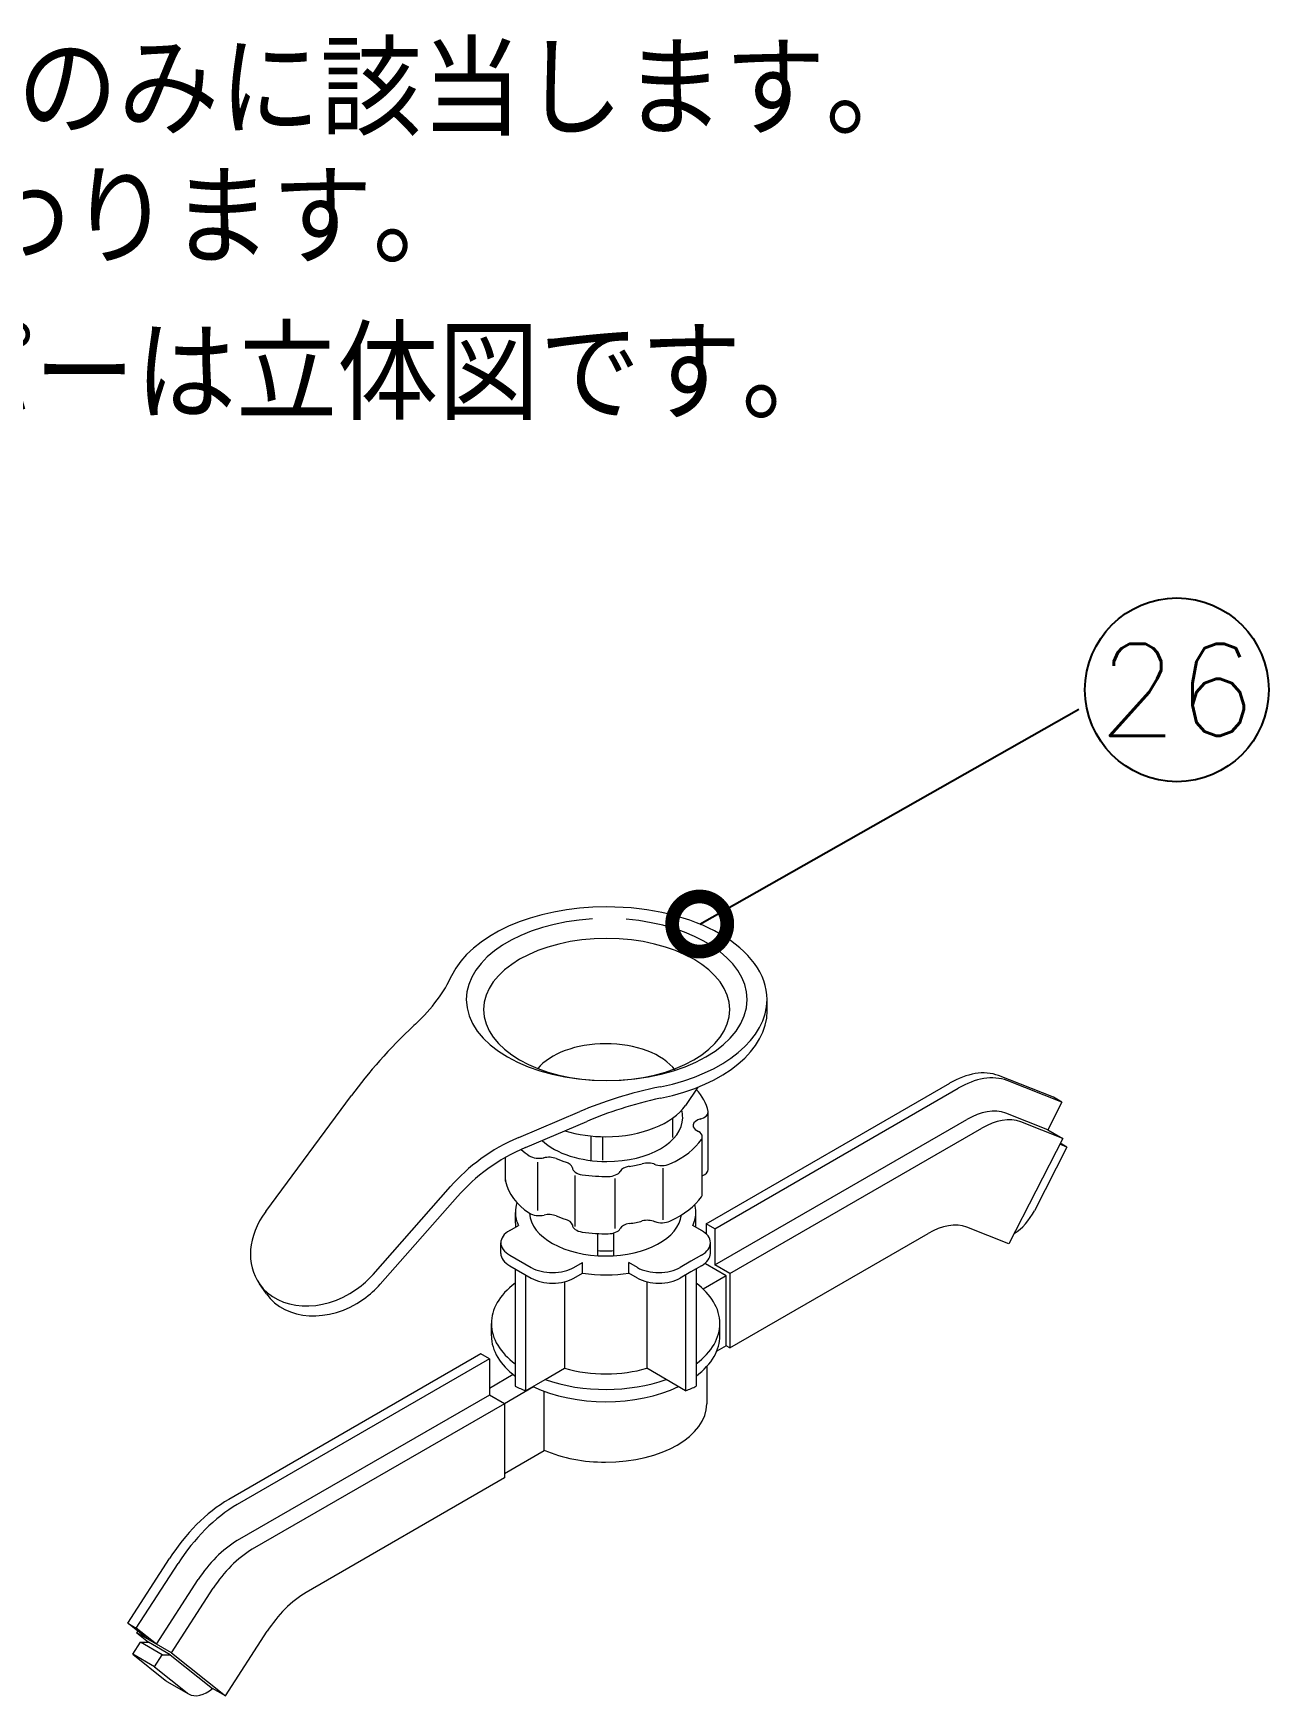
# Model space of a CAD drawing. Extents: x 460 to 8100, y 0 to 5507.
# Drawn here: x 5503 to 6175, y 3506 to 4412 of the extents above; entities that cross this region are included whole.
import ezdxf
from ezdxf.enums import TextEntityAlignment as Align

# ---------------------------------------------------------------- set-up
doc = ezdxf.new("R2010")
doc.units = 0
doc.header["$LTSCALE"] = 4
doc.layers.get('0').update_dxf_attribs({"linetype": 'CONTINUOUS'})
for name, color, linetype in [('DANMEN', 7, 'CONTINUOUS'), ('SIYOU', 7, 'CONTINUOUS'), ('SUNPOU', 7, 'CONTINUOUS')]:
    doc.layers.add(name, color=color, linetype=linetype)
doc.styles.get("Standard").update_dxf_attribs({"font": 'romans.shx', "bigfont": 'extfont.shx'})
doc.dimstyles.get("Standard").update_dxf_attribs({"dimscale": 20, "dimtxt": 2, "dimasz": 3, "dimexe": 1, "dimexo": 1, "dimgap": 0.6, "dimtad": 3, "dimdec": 0, "dimzin": 0, "dimdsep": 46, "dimtxsty": 'STANDARD', "dimblk1": 'OPEN', "dimblk2": 'OPEN', "dimsah": 1, "dimcen": 1.5, "dimadec": 0, "dimazin": 0, "dimtfac": 1, "dimtdec": 0, "dimtmove": 0, "dimatfit": 0, "dimldrblk": 'DOTSMALL', "dimfxl": 1, "dimtvp": 1, "dimtolj": 1, "dimtzin": 0, "dimarcsym": 0})

# ---------------------------------------------------------------- blocks, each defined once
blk = doc.blocks.new('_DotSmall')
at = {"color": 0, "linetype": 'ByBlock', "const_width": 0.5}
blk.add_lwpolyline([(-0.0625, 0, 1), (0.0625, 0, 1)], format="xyb", close=True, dxfattribs=at)
blk = doc.blocks.new('_OPEN')
at = {"color": 0, "linetype": 'ByBlock'}
for p, q in [((-1, 0.167), (0, 0)), ((0, 0), (-1, -0.167)), ((0, 0), (-1, 0))]:
    blk.add_line(p, q, dxfattribs=at)

msp = doc.modelspace()

# ---------------------------------------------------------------- linework, layer by layer
at = {"layer": 'DANMEN', "color": 2, "lineweight": 0}
for p, q in [((5902.09, 3879.69), (5902.01, 3885.89)), ((5710.55, 3872.47), (5709.72, 3871.67)), ((6057.8, 3832.77), (6027.94, 3844.46)), ((5629.06, 3770.4), (5675.77, 3833.55)), ((5864.25, 3838.14), (5857.53, 3828.27)), ((5868.86, 3763.79), (6001.36, 3840.29)), ((5873.54, 3761.09), (6006.03, 3837.58)), ((6062.49, 3830.07), (6032.63, 3841.77)), ((6062.49, 3830.07), (6057.8, 3832.77)), ((5766.77, 3810.77), (5799.99, 3824.88)), ((5869.88, 3793.34), (5869.88, 3824.53)), ((6054.79, 3815.01), (6032, 3823.94)), ((6062.49, 3830.07), (6054.79, 3815.01)), ((5770.55, 3805.36), (5803.79, 3819.48)), ((5850.45, 3821.24), (5850.45, 3810.74)), ((5861.69, 3817.68), (5861.69, 3817.4)), ((5873.54, 3741.37), (6010.77, 3820.61)), ((5881.69, 3736.68), (6018.93, 3815.89)), ((6062.95, 3810.3), (6040.15, 3819.22)), ((6054.79, 3815.01), (6062.95, 3810.3)), ((5806.03, 3811.36), (5806.03, 3798.5)), ((5812.39, 3811.36), (5812.39, 3798.5)), ((5863.75, 3814.52), (5864.64, 3814.03)), ((5866.7, 3779.97), (5866.7, 3811.16)), ((6062.95, 3810.3), (6033.58, 3752.94)), ((6065.22, 3805.55), (6047.47, 3770.9)), ((6065.22, 3805.55), (6061.3, 3807.08)), ((6065.22, 3805.55), (6061.58, 3807.65)), ((5759.66, 3786.92), (5759.66, 3799.97)), ((5777.27, 3771.09), (5777.27, 3797.33)), ((5797.45, 3762.34), (5797.45, 3790.04)), ((5819.27, 3761.24), (5819.27, 3788.48)), ((5845.42, 3765.91), (5845.42, 3794.12)), ((5687.58, 3736.28), (5729.73, 3784.06)), ((5691.38, 3730.87), (5733.52, 3778.67)), ((5764.97, 3764.18), (5764.97, 3769.94)), ((5863.23, 3764.14), (5863.23, 3769.92)), ((5761.89, 3760.18), (5766.6, 3762.91)), ((5866.32, 3760.18), (5861.59, 3762.91)), ((5873.54, 3761.09), (5868.86, 3763.79)), ((5868.86, 3763.79), (5868.86, 3758.29)), ((5873.54, 3761.09), (5873.54, 3741.37)), ((6033.58, 3752.94), (6010.79, 3761.87)), ((5757.06, 3747.71), (5757.06, 3753.47)), ((5809.74, 3758.41), (5809.74, 3746.39)), ((5818.46, 3758.45), (5818.46, 3746.39)), ((5871.13, 3747.71), (5871.13, 3753.47)), ((5881.69, 3696.26), (5989.57, 3758.53)), ((5761.89, 3746.73), (5773.54, 3740.02)), ((5796.84, 3740.02), (5801.55, 3742.74)), ((5801.55, 3736.97), (5801.55, 3742.74)), ((5831.37, 3740.02), (5826.65, 3742.74)), ((5826.65, 3736.97), (5826.65, 3742.74)), ((5860.49, 3743.37), (5854.66, 3740.02)), ((5866.32, 3746.73), (5860.49, 3743.37)), ((5761.89, 3740.98), (5773.54, 3734.25)), ((5764.88, 3739.26), (5764.88, 3675.34)), ((5770.55, 3735.97), (5770.55, 3672.92)), ((5796.84, 3734.25), (5801.55, 3736.97)), ((5831.37, 3734.25), (5826.65, 3736.97)), ((5860.49, 3737.62), (5854.66, 3734.25)), ((5857.65, 3735.97), (5857.65, 3672.92)), ((5866.32, 3740.98), (5860.49, 3737.62)), ((5863.32, 3739.26), (5863.32, 3675.34)), ((5879.68, 3735.5), (5867.14, 3728.26)), ((5879.68, 3735.5), (5868.37, 3742.03)), ((5881.69, 3736.68), (5873.54, 3741.37)), ((5879.68, 3697.42), (5879.68, 3735.5)), ((5881.69, 3736.67), (5881.69, 3696.26)), ((5629.43, 3725.68), (5625.64, 3731.09)), ((5791.75, 3732.26), (5791.75, 3685.16)), ((5836.45, 3732.26), (5836.45, 3685.16)), ((5751.91, 3702.83), (5751.91, 3709.51)), ((5876.28, 3702.83), (5876.28, 3709.51)), ((5879.68, 3697.42), (5874.57, 3694.47)), ((5881.69, 3696.26), (5879.68, 3697.42)), ((5746.19, 3692.96), (5608.95, 3613.74)), ((5750.88, 3690.27), (5613.61, 3611.03)), ((5750.88, 3690.27), (5746.19, 3692.96)), ((5750.88, 3690.27), (5750.88, 3670.56)), ((5763.86, 3681.69), (5750.88, 3674.19)), ((5770.55, 3672.92), (5781.17, 3679.06)), ((5781.17, 3679.06), (5791.75, 3685.16)), ((5791.75, 3685.16), (5791.96, 3685.29)), ((5847.03, 3679.06), (5836.45, 3685.16)), ((5857.65, 3672.92), (5847.03, 3679.06)), ((5869.18, 3686.18), (5869.18, 3665.84)), ((5750.88, 3670.56), (5613.61, 3591.31)), ((5759.02, 3665.84), (5750.88, 3670.56)), ((5774.86, 3674.99), (5759.02, 3665.84)), ((5780.59, 3640.22), (5780.59, 3672.6)), ((5759.02, 3665.84), (5621.78, 3586.61)), ((5759.02, 3665.84), (5759.02, 3625.44)), ((5780.59, 3640.22), (5759.02, 3627.76)), ((5759.02, 3625.44), (5651.15, 3563.15)), ((5553.95, 3546.37), (5576.72, 3581.59)), ((5558.62, 3543.66), (5581.4, 3578.89)), ((5569.61, 3534.92), (5592.4, 3570.14)), ((5577.77, 3530.2), (5600.56, 3565.42)), ((5553.95, 3546.37), (5558.62, 3543.66)), ((5564.93, 3537.61), (5553.95, 3546.37)), ((5569.61, 3534.92), (5558.62, 3543.66)), ((5556.68, 3529.45), (5560.94, 3536.05)), ((5558.95, 3541.07), (5559.51, 3541.93)), ((5577.77, 3530.2), (5558.95, 3541.07)), ((5558.95, 3541.07), (5565.25, 3536.05)), ((5560.94, 3536.05), (5565.25, 3536.05)), ((5572.81, 3529.19), (5560.94, 3536.05)), ((5577.13, 3529.19), (5565.25, 3536.05)), ((5607.13, 3506.75), (5629.93, 3541.98)), ((5568.54, 3522.6), (5556.68, 3529.45)), ((5556.68, 3529.45), (5574.43, 3515.29)), ((5568.54, 3522.6), (5572.81, 3529.19)), ((5572.81, 3529.19), (5577.13, 3529.19)), ((5577.13, 3529.19), (5600.19, 3510.76)), ((5577.77, 3530.2), (5607.13, 3506.75)), ((5568.54, 3522.6), (5586.29, 3508.42)), ((5575.28, 3514.7), (5587.13, 3507.85)), ((5607.13, 3506.75), (5600.19, 3510.76))]:
    msp.add_line(p, q, dxfattribs=at)
for points, knots in [([(5902.01, 3885.89), (5902.01, 3913.73), (5862.9, 3936.31), (5814.67, 3936.31), (5774.43, 3936.31), (5740.56, 3920.6), (5730.28, 3898.87)], [0, 0, 0, 0, 1, 1, 1, 2, 2, 2, 2]), ([(5902.01, 3885.89), (5902.01, 3913.73), (5862.9, 3936.31), (5814.67, 3936.31), (5774.43, 3936.31), (5740.56, 3920.6), (5730.28, 3898.87)], [0, 0, 0, 0, 1, 1, 1, 2, 2, 2, 2]), ([(5881.68, 3880.43), (5881.68, 3901.79), (5851.68, 3919.12), (5814.67, 3919.12), (5777.66, 3919.12), (5747.65, 3901.79), (5747.65, 3880.43)], [0, 0, 0, 0, 1, 1, 1, 2, 2, 2, 2]), ([(5738.25, 3885.89), (5738.25, 3861.54), (5772.47, 3841.78), (5814.67, 3841.78), (5856.87, 3841.78), (5891.08, 3861.54), (5891.08, 3885.89)], [1, 1, 1, 1, 2, 2, 2, 3, 3, 3, 3]), ([(5747.65, 3880.43), (5747.65, 3859.06), (5777.66, 3841.73), (5814.67, 3841.73), (5851.68, 3841.73), (5881.68, 3859.06), (5881.68, 3880.43)], [0, 0, 0, 0, 1, 1, 1, 2, 2, 2, 2]), ([(5773.54, 3740.02), (5776.75, 3738.15), (5780.97, 3737.23), (5785.19, 3737.23), (5789.73, 3737.23), (5793.85, 3738.3), (5796.84, 3740.02)], [0, 0, 0, 0, 1, 1, 1, 2, 2, 2, 2]), ([(5773.54, 3734.25), (5776.75, 3732.39), (5780.97, 3731.46), (5785.19, 3731.46), (5789.73, 3731.46), (5793.85, 3732.53), (5796.84, 3734.25)], [0, 0, 0, 0, 1, 1, 1, 2, 2, 2, 2]), ([(5831.37, 3740.02), (5834.58, 3738.15), (5838.8, 3737.23), (5843.01, 3737.23), (5847.56, 3737.23), (5851.68, 3738.3), (5854.66, 3740.02)], [0, 0, 0, 0, 1, 1, 1, 2, 2, 2, 2]), ([(5831.37, 3734.25), (5834.58, 3732.39), (5838.8, 3731.46), (5843.01, 3731.46), (5847.56, 3731.46), (5851.68, 3732.53), (5854.66, 3734.25)], [0, 0, 0, 0, 1, 1, 1, 2, 2, 2, 2])]:
    msp.add_open_spline(points, degree=3, knots=knots, dxfattribs=at)
for points in [[(5806.94, 3929.78), (5767.66, 3927.48), (5738.36, 3908.37), (5738.25, 3885.89)], [(5891.08, 3885.89), (5891.08, 3908.09), (5862.68, 3926.47), (5825.28, 3929.57)], [(5710.55, 3872.47), (5719.78, 3881.11), (5726.45, 3890.25), (5730.3, 3898.9)], [(5843.95, 3838.38), (5879.52, 3845.7), (5901.76, 3864.93), (5902.01, 3885.89)], [(5843.95, 3838.38), (5879.52, 3845.7), (5901.76, 3864.93), (5902.01, 3885.89)], [(5844.05, 3832.19), (5879.61, 3839.49), (5901.85, 3858.73), (5902.09, 3879.69)], [(5709.71, 3871.66), (5696.6, 3859.39), (5684.92, 3846.14), (5675.77, 3833.56)], [(5814.15, 3861.82), (5797.93, 3861.82), (5783.91, 3856.4), (5777.14, 3848.37)], [(5851.94, 3847.36), (5845.35, 3856.35), (5830.31, 3861.76), (5814.15, 3861.82)], [(6027.94, 3844.46), (6020.17, 3847.51), (6010.69, 3845.7), (6001.35, 3840.29)], [(6032.63, 3841.77), (6024.84, 3844.81), (6015.36, 3843.01), (6006.03, 3837.58)], [(5844.05, 3838.4), (5827.48, 3834.99), (5812.37, 3830.26), (5799.99, 3824.88)], [(5869.85, 3824.96), (5869.02, 3829.35), (5866.7, 3833.44), (5863.38, 3836.88)], [(5844.05, 3832.19), (5828.95, 3828.85), (5815.13, 3824.39), (5803.79, 3819.48)], [(5814.15, 3811.21), (5833.74, 3811.21), (5850.51, 3818.2), (5857.53, 3828.27)], [(5856.05, 3821.53), (5856.05, 3822.98), (5855.83, 3824.39), (5855.44, 3825.63)], [(5865.62, 3820.78), (5868.28, 3821.44), (5869.87, 3822.93), (5869.88, 3824.53)], [(5869.88, 3824.53), (5869.88, 3824.68), (5869.87, 3824.83), (5869.85, 3824.96)], [(6032, 3823.94), (6025.79, 3826.37), (6018.22, 3824.93), (6010.77, 3820.61)], [(5814.75, 3797.69), (5837.58, 3797.69), (5856.05, 3808.36), (5856.05, 3821.53)], [(5865.89, 3820.86), (5863.55, 3820.27), (5862.04, 3819.06), (5861.69, 3817.68)], [(5861.69, 3817.4), (5861.69, 3816.27), (5862.47, 3815.26), (5863.75, 3814.52)], [(6040.16, 3819.22), (6033.94, 3821.66), (6026.38, 3820.22), (6018.93, 3815.89)], [(5766.77, 3810.77), (5751.85, 3804.43), (5739.22, 3795.02), (5729.74, 3784.07)], [(5779.47, 3809.15), (5787.19, 3801.81), (5800.69, 3797.73), (5814.75, 3797.69)], [(5791.96, 3814.46), (5799.11, 3812.22), (5806.83, 3811.18), (5814.15, 3811.21)], [(5848.99, 3796.36), (5857.02, 3800.01), (5862.83, 3804.68), (5866.21, 3809.65)], [(5866.7, 3811.16), (5866.7, 3812.29), (5865.92, 3813.3), (5864.64, 3814.03)], [(5866.21, 3809.65), (5866.55, 3810.14), (5866.71, 3810.67), (5866.7, 3811.16)], [(5770.55, 3805.36), (5755.66, 3799.03), (5743.02, 3789.61), (5733.52, 3778.67)], [(5768.1, 3804.27), (5769.49, 3803.02), (5771.01, 3801.83), (5772.47, 3800.85)], [(5772.47, 3800.85), (5774.51, 3799.48), (5777.81, 3799.08), (5780.62, 3799.75)], [(5787.21, 3799.25), (5785.15, 3800.11), (5782.56, 3800.22), (5780.35, 3799.68)], [(5787.21, 3799.25), (5789.02, 3798.51), (5790.88, 3797.85), (5792.56, 3797.35)], [(5796.01, 3794.34), (5795.72, 3795.68), (5794.31, 3796.8), (5792.39, 3797.41)], [(5826.94, 3795.07), (5829.48, 3795.47), (5831.94, 3795.98), (5834.02, 3796.52)], [(5841.09, 3796.07), (5838.98, 3796.97), (5836.29, 3797.1), (5834.02, 3796.52)], [(5759.66, 3787.79), (5759.64, 3787.64), (5759.63, 3787.49), (5759.63, 3787.36)], [(5796.01, 3794.34), (5796.08, 3792.48), (5798.32, 3790.93), (5801.33, 3790.49)], [(5801.33, 3790.49), (5806.19, 3789.79), (5811.09, 3789.49), (5815.46, 3789.55)], [(5815.46, 3789.57), (5818.52, 3789.59), (5821.09, 3790.73), (5822.05, 3792.33)], [(5826.98, 3795.08), (5824.54, 3794.72), (5822.75, 3793.64), (5822.05, 3792.33)], [(5840.45, 3796.34), (5843.05, 3795.22), (5846.55, 3795.28), (5849.03, 3796.4)], [(5866.7, 3789.95), (5868.75, 3790.73), (5869.87, 3792.02), (5869.88, 3793.34)], [(5759.63, 3787.36), (5759.63, 3787.2), (5759.64, 3787.05), (5759.66, 3786.92)], [(5759.66, 3786.92), (5760.91, 3780.26), (5765.61, 3774.31), (5772.47, 3769.69)], [(5848.99, 3765.19), (5857.02, 3768.83), (5862.83, 3773.49), (5866.21, 3778.46)], [(5866.21, 3778.46), (5866.55, 3778.97), (5866.71, 3779.49), (5866.7, 3779.97)], [(5629.06, 3770.41), (5619.17, 3757.04), (5618.29, 3741.71), (5625.64, 3731.09)], [(5765.81, 3775.36), (5765.22, 3773.55), (5764.94, 3771.75), (5764.97, 3770.16)], [(5764.97, 3770.16), (5764.97, 3767.58), (5765.57, 3765.09), (5766.6, 3762.9)], [(5772.47, 3769.69), (5774.51, 3768.29), (5777.81, 3767.88), (5780.62, 3768.57)], [(5772.74, 3769.51), (5773.35, 3756.54), (5791.73, 3746.28), (5814.1, 3746.27)], [(5861.59, 3762.9), (5862.74, 3765.4), (5863.26, 3767.9), (5863.23, 3770.16)], [(5863.23, 3770.16), (5863.23, 3771.62), (5863.04, 3773.06), (5862.69, 3774.31)], [(6036.44, 3758.53), (6040.87, 3761.13), (6044.81, 3765.71), (6047.47, 3770.9)], [(5764.97, 3764.18), (5764.98, 3763.44), (5765.04, 3762.69), (5765.14, 3762.06)], [(5787.21, 3768.07), (5785.24, 3768.89), (5782.77, 3769.03), (5780.63, 3768.57)], [(5787.21, 3768.07), (5789.02, 3767.34), (5790.88, 3766.68), (5792.56, 3766.17)], [(5796.01, 3763.16), (5795.72, 3764.5), (5794.31, 3765.61), (5792.39, 3766.22)], [(5796.01, 3763.16), (5796.08, 3761.3), (5798.32, 3759.77), (5801.33, 3759.31)], [(5814.1, 3746.27), (5836, 3746.27), (5853.93, 3756.08), (5855.38, 3768.6)], [(5815.46, 3758.38), (5818.52, 3758.41), (5821.09, 3759.55), (5822.05, 3761.15)], [(5826.98, 3763.92), (5824.54, 3763.54), (5822.75, 3762.47), (5822.05, 3761.15)], [(5826.94, 3763.9), (5829.48, 3764.29), (5831.94, 3764.8), (5834.02, 3765.33)], [(5840.94, 3764.95), (5838.85, 3765.8), (5836.22, 3765.9), (5834.02, 3765.33)], [(5840.94, 3764.96), (5843.51, 3764.04), (5846.72, 3764.18), (5849.03, 3765.22)], [(5863.06, 3762.06), (5863.17, 3762.8), (5863.21, 3763.54), (5863.23, 3764.14)], [(6010.79, 3761.87), (6004.58, 3764.3), (5997.02, 3762.85), (5989.57, 3758.53)], [(5761.89, 3760.18), (5758.67, 3758.33), (5757.06, 3755.9), (5757.06, 3753.47)], [(5757.06, 3753.47), (5757.06, 3750.82), (5758.9, 3748.46), (5761.89, 3746.73)], [(5801.33, 3759.31), (5806.19, 3758.61), (5811.09, 3758.3), (5815.46, 3758.36)], [(5871.13, 3753.47), (5871.13, 3756.08), (5869.29, 3758.46), (5866.32, 3760.18)], [(5866.32, 3746.73), (5869.53, 3748.6), (5871.13, 3751.02), (5871.13, 3753.47)], [(5757.06, 3747.71), (5757.06, 3745.07), (5758.9, 3742.7), (5761.89, 3740.98)], [(5809.74, 3749.17), (5812.79, 3748.96), (5815.8, 3748.96), (5818.46, 3749.17)], [(5866.32, 3740.98), (5869.53, 3742.84), (5871.13, 3745.27), (5871.13, 3747.71)], [(5678.5, 3728.17), (5682.04, 3730.64), (5685.15, 3733.46), (5687.58, 3736.28)], [(5801.55, 3736.97), (5810.18, 3735.66), (5818.88, 3735.76), (5826.65, 3736.97)], [(5625.64, 3731.09), (5636.05, 3716.26), (5659.74, 3714.96), (5678.5, 3728.17)], [(5629.43, 3725.68), (5639.85, 3710.86), (5663.52, 3709.56), (5682.31, 3722.76)], [(5682.31, 3722.76), (5685.84, 3725.24), (5688.94, 3728.06), (5691.38, 3730.87)], [(5764.88, 3731.45), (5756.1, 3724.88), (5751.87, 3717.11), (5751.91, 3709.51)], [(5876.28, 3709.51), (5876.28, 3717.8), (5871.4, 3725.45), (5863.32, 3731.45)], [(5751.91, 3709.51), (5751.91, 3701.21), (5756.8, 3693.57), (5764.88, 3687.57)], [(5863.37, 3687.6), (5872.13, 3694.17), (5876.33, 3701.92), (5876.28, 3709.51)], [(5751.91, 3702.83), (5751.91, 3694.53), (5756.8, 3686.9), (5764.88, 3680.89)], [(5863.32, 3680.89), (5872.1, 3687.46), (5876.33, 3695.24), (5876.28, 3702.83)], [(5781.17, 3679.06), (5801.88, 3671.59), (5827.23, 3672.02), (5847.03, 3679.06)], [(5791.75, 3685.16), (5806.28, 3680.87), (5822.77, 3681.17), (5836.45, 3685.16)], [(5764.88, 3675.34), (5766.81, 3674.44), (5768.78, 3673.59), (5770.55, 3672.92)], [(5774.46, 3675.18), (5797.74, 3664.05), (5830.9, 3664.37), (5853.74, 3675.18)], [(5857.65, 3672.92), (5859.7, 3673.73), (5861.68, 3674.57), (5863.32, 3675.34)], [(5814.1, 3634.03), (5844.52, 3634.03), (5869.18, 3648.28), (5869.18, 3665.84)], [(5780.59, 3640.61), (5790.64, 3636.16), (5802.51, 3634.02), (5814.1, 3634.03)], [(5608.95, 3613.74), (5596.64, 3606.63), (5585.37, 3595.01), (5576.72, 3581.59)], [(5613.61, 3611.03), (5601.33, 3603.92), (5590.06, 3592.31), (5581.4, 3578.89)], [(5613.61, 3591.31), (5605.51, 3586.63), (5598.09, 3578.98), (5592.4, 3570.14)], [(5621.78, 3586.61), (5613.68, 3581.92), (5606.26, 3574.27), (5600.56, 3565.42)], [(5651.15, 3563.15), (5643.04, 3558.47), (5635.63, 3550.82), (5629.93, 3541.98)], [(5574.43, 3515.29), (5574.71, 3515.05), (5575, 3514.84), (5575.28, 3514.7)], [(5586.29, 3508.42), (5586.57, 3508.21), (5586.88, 3508), (5587.13, 3507.85)], [(5587.13, 3507.85), (5590.67, 3505.8), (5595.56, 3507.08), (5600.19, 3510.76)]]:
    msp.add_open_spline(points, degree=3, dxfattribs=at)
at = {"layer": 'SUNPOU'}
msp.add_circle((6125.01, 4054.48), 50, dxfattribs=at)

# ---------------------------------------------------------------- texts
at = {"layer": 'SIYOU', "color": 1}
for s, p in [('※図中の尺度は、A3サイズの図面のみに該当します。', (4642.32, 4356.14)), ('\u3000拡大、縮小した図面は尺度が変わります。', (4642.32, 4286.14)), ('※粗い波刃(3枚1組)と蓋用ワイパーは立体図です。', (4642.32, 4201.26))]:
    msp.add_text(s, height=50, dxfattribs=at).set_placement(p)
at = {"layer": 'SUNPOU'}
msp.add_text('26', height=50, dxfattribs=at).set_placement((6125.01, 4054.48), align=Align.MIDDLE)

# ---------------------------------------------------------------- leaders
msp.add_leader([(5865.3, 3926.98), (6071.73, 4043.86)], dimstyle='STANDARD', dxfattribs=at)

doc.saveas('drawing.dxf')
